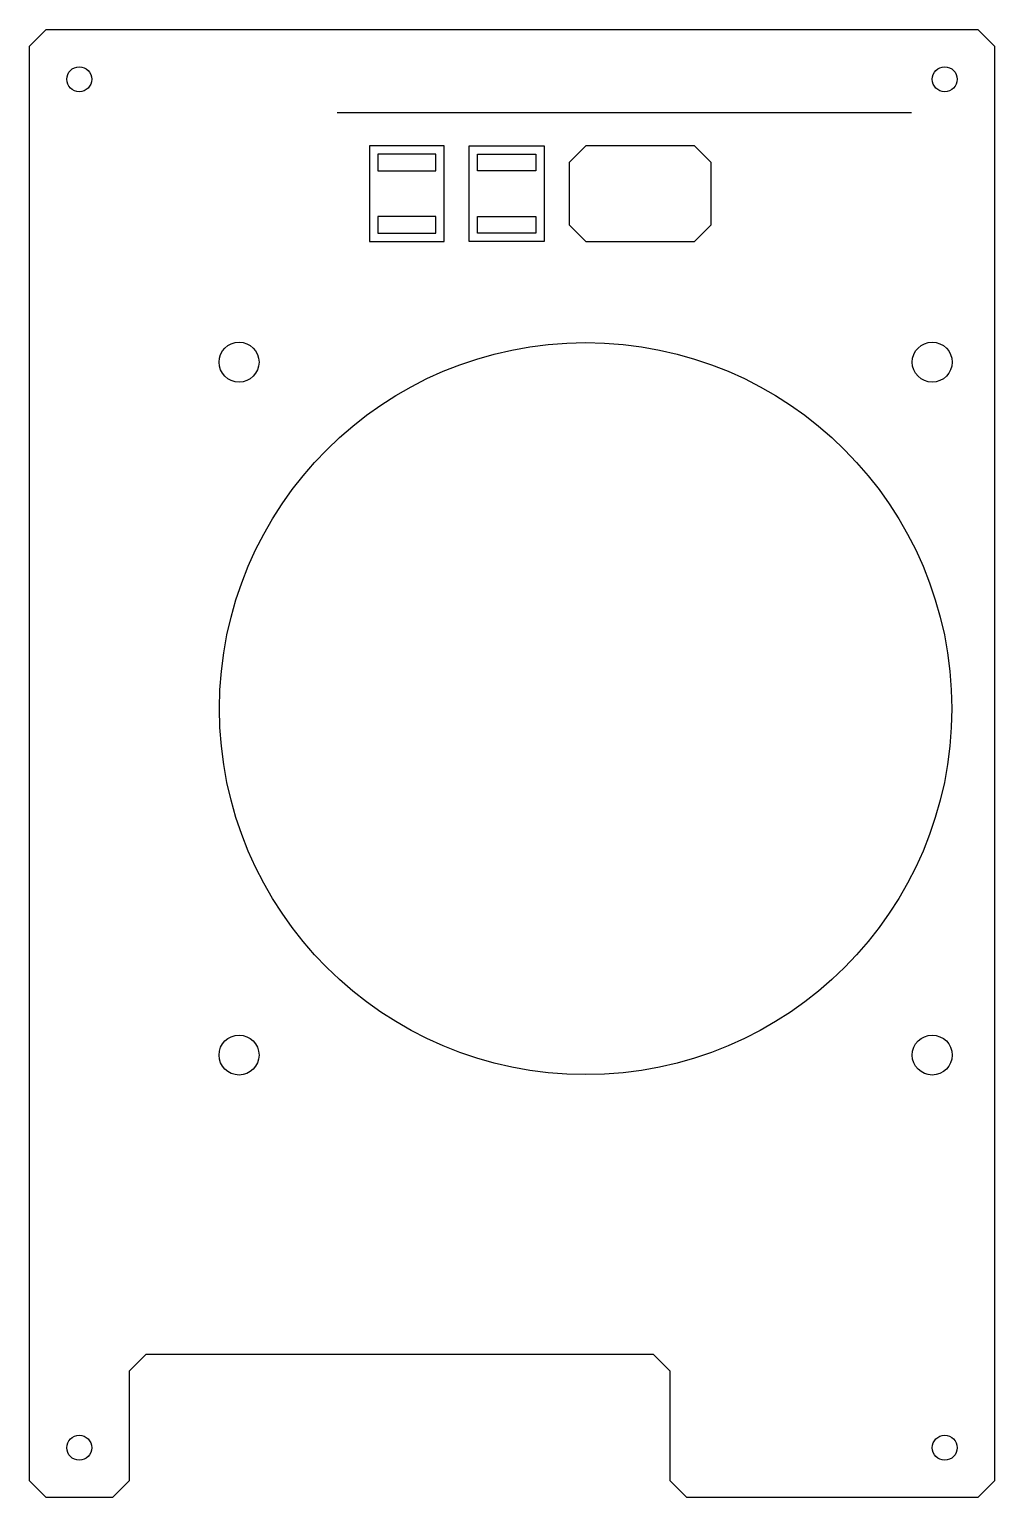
# Model space of a CAD drawing. Header units: millimetres. Extents: x -37 to 79, y -166 to 10.
import ezdxf

# ---------------------------------------------------------------- set-up
doc = ezdxf.new("R2010")
doc.units = ezdxf.units.MM

msp = doc.modelspace()

# ---------------------------------------------------------------- linework, layer by layer
at = {"color": 1, "true_color": 0xff0000}
msp.add_line((0, 0), (69, 0), dxfattribs=at)
for points in [[(77, 10), (79, 8), (79, -164.5), (77, -166.5), (42, -166.5), (40, -164.5), (40, -151.31), (38, -149.31), (-23, -149.31), (-25, -151.31), (-25, -164.5), (-27, -166.5), (-35, -166.5), (-37, -164.5), (-37, 8), (-35, 10)], [(4.86, -5), (4.86, -7), (11.86, -7), (11.86, -5)], [(23.86, -7), (16.86, -7), (16.86, -5), (23.86, -5)], [(42.93, -15.5), (44.93, -13.5), (44.93, -6), (42.93, -4), (29.86, -4), (27.86, -6), (27.86, -13.5), (29.86, -15.5)], [(4.86, -12.5), (4.86, -14.5), (11.86, -14.5), (11.86, -12.5)], [(23.86, -14.5), (16.86, -14.5), (16.86, -12.5), (23.86, -12.5)]]:
    msp.add_lwpolyline(points, close=True)
at = {"color": 1, "true_color": 0xff0000, "flags": 128}
for points in [[(3.86, -4), (3.86, -15.5), (12.86, -15.5), (12.86, -4)], [(24.86, -15.5), (15.86, -15.5), (15.86, -4), (24.86, -4)]]:
    msp.add_lwpolyline(points, close=True, dxfattribs=at)
for centre, radius in [((-31, 4), 1.5), ((73, 4), 1.5), ((-11.8, -30), 2.4), ((29.85, -71.65), 44), ((71.5, -30), 2.4), ((-11.8, -113.3), 2.4), ((71.5, -113.3), 2.4), ((-31, -160.5), 1.5), ((73, -160.5), 1.5)]:
    msp.add_circle(centre, radius)

doc.saveas('drawing.dxf')
